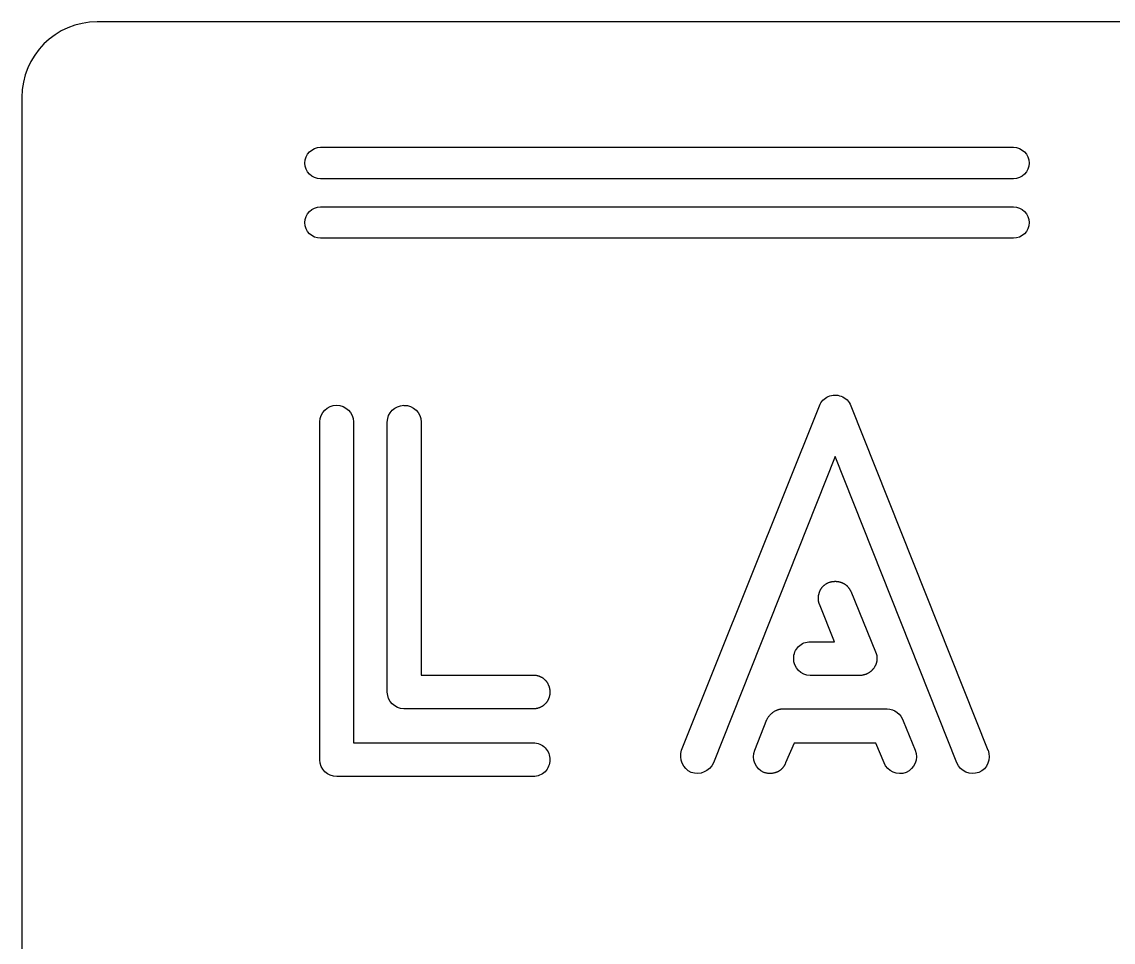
# Model space of a CAD drawing. Extents: x -150 to 1338, y -50 to 2906.
# Drawn here: x -150 to 428, y 2418 to 2906 of the extents above; entities that cross this region are included whole.
import ezdxf

# ---------------------------------------------------------------- set-up
doc = ezdxf.new("R2010")
doc.units = 0
doc.header["$MEASUREMENT"] = 0
doc.layers.get('0').update_dxf_attribs({"linetype": 'CONTINUOUS'})

msp = doc.modelspace()

# ---------------------------------------------------------------- linework, layer by layer
for p, q in [((1298, 2905.77), (-110, 2905.77)), ((-150, 2865.77), (-150, -10)), ((8.31, 2839.31), (375.46, 2839.31)), ((375.46, 2822.69), (8.31, 2822.69)), ((8.31, 2807.74), (375.46, 2807.74)), ((375.46, 2791.13), (8.31, 2791.13)), ((199.61, 2519.98), (272.64, 2702.4)), ((289.22, 2702.4), (361.97, 2519.98)), ((7.84, 2514.9), (7.84, 2693.84)), ((25.76, 2693.84), (25.76, 2523.99)), ((43.68, 2550.74), (43.68, 2693.84)), ((61.6, 2693.84), (61.6, 2559.83)), ((280.93, 2675.65), (216.47, 2513.29)), ((345.39, 2513.29), (280.93, 2675.65)), ((276.13, 2608.13), (276.31, 2608.23)), ((276.31, 2608.23), (276.49, 2608.34)), ((276.49, 2608.34), (276.67, 2608.44)), ((276.67, 2608.44), (276.86, 2608.53)), ((276.86, 2608.53), (277.06, 2608.62)), ((277.06, 2608.62), (277.25, 2608.7)), ((277.25, 2608.7), (277.45, 2608.78)), ((277.45, 2608.78), (277.9, 2608.95)), ((277.9, 2608.95), (278.13, 2609.02)), ((278.13, 2609.02), (278.36, 2609.09)), ((278.36, 2609.09), (278.58, 2609.15)), ((278.58, 2609.15), (278.81, 2609.2)), ((278.81, 2609.2), (279.04, 2609.25)), ((279.04, 2609.25), (279.26, 2609.3)), ((279.26, 2609.3), (279.49, 2609.34)), ((279.49, 2609.34), (279.71, 2609.37)), ((279.71, 2609.37), (279.94, 2609.4)), ((279.94, 2609.4), (280.16, 2609.42)), ((280.16, 2609.42), (280.39, 2609.44)), ((280.39, 2609.44), (280.61, 2609.45)), ((280.61, 2609.45), (280.84, 2609.46)), ((280.84, 2609.46), (281.06, 2609.46)), ((281.06, 2609.46), (281.28, 2609.46)), ((281.28, 2609.46), (281.5, 2609.45)), ((281.5, 2609.45), (281.72, 2609.44)), ((281.72, 2609.44), (281.94, 2609.42)), ((281.94, 2609.42), (282.15, 2609.39)), ((282.15, 2609.39), (282.37, 2609.37)), ((282.37, 2609.37), (282.58, 2609.33)), ((282.58, 2609.33), (282.8, 2609.29)), ((282.8, 2609.29), (283.01, 2609.25)), ((283.01, 2609.25), (283.22, 2609.2)), ((283.22, 2609.2), (283.43, 2609.15)), ((283.43, 2609.15), (283.63, 2609.09)), ((283.63, 2609.09), (283.84, 2609.03)), ((283.84, 2609.03), (284.04, 2608.96)), ((284.04, 2608.96), (284.24, 2608.89)), ((284.24, 2608.89), (284.44, 2608.81)), ((284.44, 2608.81), (284.64, 2608.73)), ((284.64, 2608.73), (284.83, 2608.65)), ((284.83, 2608.65), (285.02, 2608.56)), ((285.02, 2608.56), (285.21, 2608.47)), ((285.21, 2608.47), (285.4, 2608.37)), ((285.4, 2608.37), (285.58, 2608.26)), ((285.58, 2608.26), (285.76, 2608.16)), ((285.76, 2608.16), (285.94, 2608.05)), ((272.28, 2602.28), (272.33, 2602.49)), ((272.33, 2602.49), (272.37, 2602.7)), ((272.37, 2602.7), (272.43, 2602.91)), ((272.43, 2602.91), (272.48, 2603.12)), ((272.48, 2603.12), (272.55, 2603.33)), ((272.55, 2603.33), (272.61, 2603.53)), ((272.61, 2603.53), (272.68, 2603.73)), ((272.68, 2603.73), (272.76, 2603.94)), ((272.76, 2603.94), (272.84, 2604.13)), ((272.84, 2604.13), (272.92, 2604.33)), ((272.92, 2604.33), (273.01, 2604.52)), ((273.01, 2604.52), (273.1, 2604.72)), ((273.1, 2604.72), (273.2, 2604.91)), ((273.2, 2604.91), (273.3, 2605.09)), ((273.3, 2605.09), (273.4, 2605.28)), ((273.4, 2605.28), (273.51, 2605.46)), ((273.51, 2605.46), (273.62, 2605.64)), ((273.62, 2605.64), (273.74, 2605.81)), ((273.74, 2605.81), (273.86, 2605.98)), ((273.86, 2605.98), (273.99, 2606.15)), ((273.99, 2606.15), (274.12, 2606.32)), ((274.12, 2606.32), (274.25, 2606.48)), ((274.25, 2606.48), (274.38, 2606.64)), ((274.38, 2606.64), (274.52, 2606.8)), ((274.52, 2606.8), (274.67, 2606.95)), ((274.67, 2606.95), (274.82, 2607.09)), ((274.82, 2607.09), (274.97, 2607.24)), ((274.97, 2607.24), (275.12, 2607.38)), ((275.12, 2607.38), (275.28, 2607.51)), ((275.28, 2607.51), (275.44, 2607.65)), ((275.44, 2607.65), (275.61, 2607.77)), ((275.61, 2607.77), (275.78, 2607.89)), ((275.78, 2607.89), (275.95, 2608.01)), ((275.95, 2608.01), (276.13, 2608.13)), ((285.94, 2608.05), (286.12, 2607.93)), ((286.12, 2607.93), (286.29, 2607.81)), ((286.29, 2607.81), (286.46, 2607.69)), ((286.46, 2607.69), (286.63, 2607.56)), ((286.63, 2607.56), (286.8, 2607.43)), ((286.8, 2607.43), (286.96, 2607.3)), ((286.96, 2607.3), (287.11, 2607.16)), ((287.11, 2607.16), (287.27, 2607.01)), ((287.27, 2607.01), (287.42, 2606.87)), ((287.42, 2606.87), (287.57, 2606.72)), ((287.57, 2606.72), (287.71, 2606.56)), ((287.71, 2606.56), (287.85, 2606.4)), ((287.85, 2606.4), (287.99, 2606.24)), ((287.99, 2606.24), (288.12, 2606.08)), ((288.12, 2606.08), (288.25, 2605.91)), ((288.25, 2605.91), (288.37, 2605.73)), ((288.37, 2605.73), (288.5, 2605.56)), ((288.5, 2605.56), (288.61, 2605.38)), ((288.61, 2605.38), (288.72, 2605.2)), ((288.72, 2605.2), (288.83, 2605.01)), ((288.83, 2605.01), (288.94, 2604.82)), ((288.94, 2604.82), (289.04, 2604.63)), ((289.04, 2604.63), (289.13, 2604.43)), ((289.13, 2604.43), (289.22, 2604.23)), ((289.22, 2604.23), (302.33, 2572.14)), ((272.1, 2600.55), (272.11, 2600.77)), ((272.1, 2600.33), (272.1, 2600.55)), ((272.11, 2600.11), (272.1, 2600.33)), ((272.11, 2600.77), (272.12, 2600.99)), ((272.12, 2599.89), (272.11, 2600.11)), ((272.12, 2600.99), (272.14, 2601.21)), ((272.13, 2599.67), (272.12, 2599.89)), ((272.15, 2599.45), (272.13, 2599.67)), ((272.14, 2601.21), (272.16, 2601.42)), ((272.18, 2599.23), (272.15, 2599.45)), ((272.16, 2601.42), (272.18, 2601.64)), ((272.18, 2601.64), (272.21, 2601.85)), ((272.21, 2599.01), (272.18, 2599.23)), ((272.21, 2601.85), (272.24, 2602.07)), ((272.24, 2598.79), (272.21, 2599.01)), ((272.24, 2602.07), (272.28, 2602.28)), ((272.28, 2598.58), (272.24, 2598.79)), ((272.33, 2598.36), (272.28, 2598.58)), ((272.38, 2598.14), (272.33, 2598.36)), ((272.44, 2597.92), (272.38, 2598.14)), ((272.5, 2597.71), (272.44, 2597.92)), ((272.56, 2597.49), (272.5, 2597.71)), ((272.64, 2597.28), (272.56, 2597.49)), ((280.66, 2577.49), (272.64, 2597.28)), ((267.82, 2577.49), (280.66, 2577.49)), ((302.33, 2572.14), (302.42, 2571.94)), ((302.42, 2571.94), (302.51, 2571.73)), ((302.51, 2571.73), (302.6, 2571.53)), ((302.6, 2571.53), (302.68, 2571.33)), ((302.68, 2571.33), (302.75, 2571.13)), ((302.75, 2571.13), (302.82, 2570.92)), ((302.82, 2570.92), (302.88, 2570.71)), ((302.88, 2570.71), (302.93, 2570.5)), ((302.93, 2570.5), (302.98, 2570.28)), ((302.98, 2570.28), (303.02, 2570.07)), ((303.02, 2570.07), (303.05, 2569.84)), ((303.05, 2569.84), (303.08, 2569.62)), ((303.08, 2567.72), (303.05, 2567.49)), ((303.08, 2569.62), (303.1, 2569.39)), ((303.1, 2567.95), (303.08, 2567.72)), ((303.1, 2569.39), (303.12, 2569.15)), ((303.12, 2568.19), (303.1, 2567.95)), ((303.12, 2569.15), (303.13, 2568.91)), ((303.13, 2568.42), (303.12, 2568.19)), ((303.13, 2568.91), (303.13, 2568.66)), ((303.13, 2568.66), (303.13, 2568.42)), ((300.03, 2561.91), (299.86, 2561.76)), ((300.19, 2562.05), (300.03, 2561.91)), ((300.35, 2562.21), (300.19, 2562.05)), ((300.51, 2562.36), (300.35, 2562.21)), ((300.67, 2562.52), (300.51, 2562.36)), ((300.82, 2562.68), (300.67, 2562.52)), ((300.96, 2562.85), (300.82, 2562.68)), ((301.11, 2563.02), (300.96, 2562.85)), ((301.24, 2563.19), (301.11, 2563.02)), ((301.38, 2563.37), (301.24, 2563.19)), ((301.51, 2563.55), (301.38, 2563.37)), ((301.63, 2563.73), (301.51, 2563.55)), ((301.75, 2563.92), (301.63, 2563.73)), ((301.87, 2564.11), (301.75, 2563.92)), ((301.98, 2564.3), (301.87, 2564.11)), ((302.09, 2564.49), (301.98, 2564.3)), ((302.19, 2564.69), (302.09, 2564.49)), ((302.29, 2564.89), (302.19, 2564.69)), ((302.38, 2565.09), (302.29, 2564.89)), ((302.47, 2565.3), (302.38, 2565.09)), ((302.55, 2565.51), (302.47, 2565.3)), ((302.63, 2565.72), (302.55, 2565.51)), ((302.7, 2565.93), (302.63, 2565.72)), ((302.77, 2566.15), (302.7, 2565.93)), ((302.83, 2566.37), (302.77, 2566.15)), ((302.89, 2566.59), (302.83, 2566.37)), ((302.94, 2566.81), (302.89, 2566.59)), ((302.98, 2567.03), (302.94, 2566.81)), ((303.02, 2567.26), (302.98, 2567.03)), ((303.05, 2567.49), (303.02, 2567.26)), ((61.6, 2559.83), (120.98, 2559.83)), ((120.98, 2559.83), (121.22, 2559.83)), ((121.22, 2559.83), (121.45, 2559.82)), ((121.45, 2559.82), (121.69, 2559.81)), ((121.69, 2559.81), (121.92, 2559.79)), ((121.92, 2559.79), (122.15, 2559.76)), ((122.15, 2559.76), (122.37, 2559.73)), ((122.37, 2559.73), (122.6, 2559.69)), ((122.6, 2559.69), (122.82, 2559.65)), ((122.82, 2559.65), (123.04, 2559.6)), ((123.04, 2559.6), (123.26, 2559.55)), ((123.26, 2559.55), (123.47, 2559.49)), ((123.47, 2559.49), (123.68, 2559.43)), ((123.68, 2559.43), (123.89, 2559.36)), ((123.89, 2559.36), (124.1, 2559.29)), ((124.1, 2559.29), (124.3, 2559.21)), ((124.3, 2559.21), (124.5, 2559.13)), ((124.5, 2559.13), (124.7, 2559.04)), ((124.7, 2559.04), (124.9, 2558.95)), ((124.9, 2558.95), (125.09, 2558.85)), ((125.09, 2558.85), (125.28, 2558.75)), ((125.28, 2558.75), (125.47, 2558.64)), ((125.47, 2558.64), (125.65, 2558.53)), ((125.65, 2558.53), (125.83, 2558.41)), ((125.83, 2558.41), (126.01, 2558.3)), ((126.01, 2558.3), (126.18, 2558.17)), ((126.18, 2558.17), (126.35, 2558.04)), ((126.35, 2558.04), (126.52, 2557.91)), ((126.52, 2557.91), (126.68, 2557.78)), ((126.68, 2557.78), (126.84, 2557.64)), ((126.84, 2557.64), (127, 2557.49)), ((127, 2557.49), (127.15, 2557.34)), ((127.15, 2557.34), (127.3, 2557.19)), ((127.3, 2557.19), (127.45, 2557.04)), ((127.45, 2557.04), (127.59, 2556.88)), ((127.59, 2556.88), (127.73, 2556.71)), ((127.73, 2556.71), (127.86, 2556.55)), ((127.86, 2556.55), (127.99, 2556.38)), ((127.99, 2556.38), (128.12, 2556.21)), ((128.12, 2556.21), (128.24, 2556.03)), ((293.77, 2559.57), (267.82, 2559.57)), ((294.01, 2559.57), (293.77, 2559.57)), ((294.24, 2559.58), (294.01, 2559.57)), ((294.48, 2559.59), (294.24, 2559.58)), ((294.71, 2559.61), (294.48, 2559.59)), ((294.94, 2559.64), (294.71, 2559.61)), ((295.17, 2559.67), (294.94, 2559.64)), ((295.4, 2559.71), (295.17, 2559.67)), ((295.63, 2559.75), (295.4, 2559.71)), ((295.85, 2559.8), (295.63, 2559.75)), ((296.08, 2559.85), (295.85, 2559.8)), ((296.3, 2559.91), (296.08, 2559.85)), ((296.52, 2559.97), (296.3, 2559.91)), ((296.74, 2560.04), (296.52, 2559.97)), ((296.95, 2560.11), (296.74, 2560.04)), ((297.16, 2560.19), (296.95, 2560.11)), ((297.37, 2560.27), (297.16, 2560.19)), ((297.58, 2560.36), (297.37, 2560.27)), ((297.79, 2560.45), (297.58, 2560.36)), ((297.99, 2560.55), (297.79, 2560.45)), ((298.19, 2560.65), (297.99, 2560.55)), ((298.39, 2560.76), (298.19, 2560.65)), ((298.58, 2560.87), (298.39, 2560.76)), ((298.77, 2560.98), (298.58, 2560.87)), ((298.96, 2561.1), (298.77, 2560.98)), ((299.15, 2561.23), (298.96, 2561.1)), ((299.33, 2561.35), (299.15, 2561.23)), ((299.51, 2561.49), (299.33, 2561.35)), ((299.69, 2561.62), (299.51, 2561.49)), ((299.86, 2561.76), (299.69, 2561.62)), ((128.24, 2556.03), (128.36, 2555.85)), ((128.36, 2555.85), (128.47, 2555.67)), ((128.47, 2555.67), (128.58, 2555.48)), ((128.58, 2555.48), (128.68, 2555.29)), ((128.68, 2555.29), (128.78, 2555.1)), ((128.78, 2555.1), (128.88, 2554.9)), ((128.88, 2554.9), (128.97, 2554.71)), ((128.97, 2554.71), (129.06, 2554.51)), ((129.06, 2554.51), (129.14, 2554.3)), ((129.14, 2554.3), (129.22, 2554.1)), ((129.22, 2554.1), (129.3, 2553.89)), ((129.3, 2553.89), (129.36, 2553.68)), ((129.36, 2553.68), (129.43, 2553.47)), ((129.43, 2553.47), (129.49, 2553.25)), ((129.49, 2553.25), (129.54, 2553.03)), ((129.54, 2553.03), (129.59, 2552.81)), ((129.59, 2552.81), (129.64, 2552.59)), ((129.64, 2552.59), (129.68, 2552.36)), ((129.68, 2552.36), (129.71, 2552.14)), ((129.71, 2552.14), (129.74, 2551.91)), ((129.74, 2551.91), (129.76, 2551.68)), ((129.76, 2551.68), (129.78, 2551.45)), ((129.78, 2551.45), (129.8, 2551.21)), ((129.8, 2551.21), (129.81, 2550.98)), ((129.81, 2550.51), (129.8, 2550.29)), ((129.81, 2550.98), (129.81, 2550.74)), ((129.81, 2550.74), (129.81, 2550.51)), ((127.45, 2544.67), (127.3, 2544.52)), ((127.59, 2544.83), (127.45, 2544.67)), ((127.73, 2544.99), (127.59, 2544.83)), ((127.86, 2545.15), (127.73, 2544.99)), ((127.99, 2545.31), (127.86, 2545.15)), ((128.12, 2545.48), (127.99, 2545.31)), ((128.24, 2545.65), (128.12, 2545.48)), ((128.36, 2545.83), (128.24, 2545.65)), ((128.47, 2546.01), (128.36, 2545.83)), ((128.58, 2546.19), (128.47, 2546.01)), ((128.68, 2546.37), (128.58, 2546.19)), ((128.78, 2546.56), (128.68, 2546.37)), ((128.88, 2546.75), (128.78, 2546.56)), ((128.97, 2546.94), (128.88, 2546.75)), ((129.06, 2547.13), (128.97, 2546.94)), ((129.14, 2547.33), (129.06, 2547.13)), ((129.22, 2547.53), (129.14, 2547.33)), ((129.3, 2547.73), (129.22, 2547.53)), ((129.36, 2547.93), (129.3, 2547.73)), ((129.43, 2548.14), (129.36, 2547.93)), ((129.49, 2548.34), (129.43, 2548.14)), ((129.54, 2548.55), (129.49, 2548.34)), ((129.59, 2548.76), (129.54, 2548.55)), ((129.64, 2548.98), (129.59, 2548.76)), ((129.68, 2549.19), (129.64, 2548.98)), ((129.71, 2549.41), (129.68, 2549.19)), ((129.74, 2549.63), (129.71, 2549.41)), ((129.76, 2549.85), (129.74, 2549.63)), ((129.78, 2550.07), (129.76, 2549.85)), ((129.8, 2550.29), (129.78, 2550.07)), ((120.98, 2541.91), (52.51, 2541.91)), ((121.22, 2541.91), (120.98, 2541.91)), ((121.45, 2541.92), (121.22, 2541.91)), ((121.69, 2541.94), (121.45, 2541.92)), ((121.92, 2541.96), (121.69, 2541.94)), ((122.15, 2541.98), (121.92, 2541.96)), ((122.37, 2542.01), (122.15, 2541.98)), ((122.6, 2542.05), (122.37, 2542.01)), ((122.82, 2542.09), (122.6, 2542.05)), ((123.04, 2542.14), (122.82, 2542.09)), ((123.26, 2542.19), (123.04, 2542.14)), ((123.47, 2542.25), (123.26, 2542.19)), ((123.68, 2542.31), (123.47, 2542.25)), ((123.89, 2542.38), (123.68, 2542.31)), ((124.1, 2542.45), (123.89, 2542.38)), ((124.3, 2542.53), (124.1, 2542.45)), ((124.5, 2542.61), (124.3, 2542.53)), ((124.7, 2542.7), (124.5, 2542.61)), ((124.9, 2542.79), (124.7, 2542.7)), ((125.09, 2542.89), (124.9, 2542.79)), ((125.28, 2542.99), (125.09, 2542.89)), ((125.47, 2543.09), (125.28, 2542.99)), ((125.65, 2543.2), (125.47, 2543.09)), ((125.83, 2543.32), (125.65, 2543.2)), ((126.01, 2543.43), (125.83, 2543.32)), ((126.18, 2543.56), (126.01, 2543.43)), ((126.35, 2543.68), (126.18, 2543.56)), ((126.52, 2543.81), (126.35, 2543.68)), ((126.68, 2543.95), (126.52, 2543.81)), ((126.84, 2544.08), (126.68, 2543.95)), ((127, 2544.23), (126.84, 2544.08)), ((127.15, 2544.37), (127, 2544.23)), ((127.3, 2544.52), (127.15, 2544.37)), ((246.34, 2538.53), (246.57, 2538.78)), ((246.57, 2538.78), (246.81, 2539.02)), ((246.81, 2539.02), (247.05, 2539.25)), ((247.05, 2539.25), (247.3, 2539.48)), ((247.3, 2539.48), (247.56, 2539.7)), ((247.56, 2539.7), (247.82, 2539.91)), ((247.82, 2539.91), (248.09, 2540.11)), ((248.09, 2540.11), (248.36, 2540.31)), ((248.36, 2540.31), (248.64, 2540.49)), ((248.64, 2540.49), (248.92, 2540.66)), ((248.92, 2540.66), (249.21, 2540.83)), ((249.21, 2540.83), (249.5, 2540.98)), ((249.5, 2540.98), (249.79, 2541.12)), ((249.79, 2541.12), (250.09, 2541.26)), ((250.09, 2541.26), (250.24, 2541.32)), ((250.24, 2541.32), (250.39, 2541.38)), ((250.39, 2541.38), (250.54, 2541.43)), ((250.54, 2541.43), (250.69, 2541.48)), ((250.69, 2541.48), (250.84, 2541.54)), ((250.84, 2541.54), (250.99, 2541.58)), ((250.99, 2541.58), (251.14, 2541.63)), ((251.14, 2541.63), (251.29, 2541.67)), ((251.29, 2541.67), (251.44, 2541.71)), ((251.44, 2541.71), (251.59, 2541.74)), ((251.59, 2541.74), (251.75, 2541.77)), ((251.75, 2541.77), (251.9, 2541.8)), ((251.9, 2541.8), (252.05, 2541.83)), ((252.05, 2541.83), (252.2, 2541.85)), ((252.2, 2541.85), (252.35, 2541.87)), ((252.35, 2541.87), (252.51, 2541.88)), ((252.51, 2541.88), (252.66, 2541.9)), ((252.66, 2541.9), (252.81, 2541.9)), ((252.81, 2541.9), (252.96, 2541.91)), ((252.96, 2541.91), (253.11, 2541.91)), ((253.11, 2541.91), (308.48, 2541.91)), ((238.4, 2519.98), (244.82, 2536.29)), ((244.82, 2536.29), (244.9, 2536.44)), ((244.9, 2536.44), (244.97, 2536.59)), ((244.97, 2536.59), (245.14, 2536.89)), ((245.14, 2536.89), (245.32, 2537.17)), ((245.32, 2537.17), (245.5, 2537.46)), ((245.5, 2537.46), (245.7, 2537.73)), ((245.7, 2537.73), (245.91, 2538)), ((245.91, 2538), (246.12, 2538.27)), ((246.12, 2538.27), (246.34, 2538.53)), ((317.04, 2535.49), (323.46, 2519.98)), ((25.76, 2523.99), (120.98, 2523.99)), ((259.26, 2523.72), (254.72, 2513.29)), ((302.59, 2523.72), (259.26, 2523.72)), ((306.87, 2513.29), (302.59, 2523.72)), ((252.46, 2509.91), (252.31, 2509.77)), ((252.62, 2510.06), (252.46, 2509.91)), ((252.77, 2510.2), (252.62, 2510.06)), ((252.92, 2510.35), (252.77, 2510.2)), ((253.06, 2510.51), (252.92, 2510.35)), ((253.2, 2510.67), (253.06, 2510.51)), ((253.34, 2510.83), (253.2, 2510.67)), ((253.47, 2511), (253.34, 2510.83)), ((253.6, 2511.17), (253.47, 2511)), ((253.72, 2511.34), (253.6, 2511.17)), ((253.84, 2511.52), (253.72, 2511.34)), ((253.96, 2511.7), (253.84, 2511.52)), ((254.07, 2511.89), (253.96, 2511.7)), ((254.18, 2512.08), (254.07, 2511.89)), ((254.28, 2512.27), (254.18, 2512.08)), ((254.37, 2512.47), (254.28, 2512.27)), ((254.47, 2512.67), (254.37, 2512.47)), ((254.56, 2512.87), (254.47, 2512.67)), ((254.64, 2513.08), (254.56, 2512.87)), ((254.72, 2513.29), (254.64, 2513.08)), ((120.98, 2506.07), (16.93, 2506.07)), ((243.44, 2508.14), (243.21, 2508.21)), ((243.67, 2508.07), (243.44, 2508.14)), ((243.89, 2508.01), (243.67, 2508.07)), ((244.12, 2507.95), (243.89, 2508.01)), ((244.35, 2507.9), (244.12, 2507.95)), ((244.57, 2507.86), (244.35, 2507.9)), ((244.8, 2507.82), (244.57, 2507.86)), ((245.02, 2507.78), (244.8, 2507.82)), ((245.25, 2507.75), (245.02, 2507.78)), ((245.48, 2507.73), (245.25, 2507.75)), ((245.7, 2507.71), (245.48, 2507.73)), ((245.93, 2507.69), (245.7, 2507.71)), ((246.15, 2507.68), (245.93, 2507.69)), ((246.37, 2507.68), (246.15, 2507.68)), ((246.6, 2507.68), (246.37, 2507.68)), ((246.82, 2507.69), (246.6, 2507.68)), ((247.04, 2507.7), (246.82, 2507.69)), ((247.26, 2507.71), (247.04, 2507.7)), ((247.47, 2507.74), (247.26, 2507.71)), ((247.69, 2507.76), (247.47, 2507.74)), ((247.91, 2507.79), (247.69, 2507.76)), ((248.12, 2507.83), (247.91, 2507.79)), ((248.33, 2507.87), (248.12, 2507.83)), ((248.55, 2507.91), (248.33, 2507.87)), ((248.76, 2507.96), (248.55, 2507.91)), ((248.96, 2508.02), (248.76, 2507.96)), ((249.17, 2508.08), (248.96, 2508.02)), ((249.37, 2508.14), (249.17, 2508.08)), ((249.58, 2508.21), (249.37, 2508.14)), ((249.78, 2508.28), (249.58, 2508.21)), ((249.97, 2508.36), (249.78, 2508.28)), ((250.17, 2508.44), (249.97, 2508.36)), ((250.36, 2508.53), (250.17, 2508.44)), ((250.55, 2508.62), (250.36, 2508.53)), ((250.74, 2508.72), (250.55, 2508.62)), ((250.93, 2508.82), (250.74, 2508.72)), ((251.11, 2508.92), (250.93, 2508.82)), ((251.29, 2509.03), (251.11, 2508.92)), ((251.47, 2509.14), (251.29, 2509.03)), ((251.64, 2509.26), (251.47, 2509.14)), ((251.81, 2509.38), (251.64, 2509.26)), ((251.98, 2509.51), (251.81, 2509.38)), ((252.14, 2509.64), (251.98, 2509.51)), ((252.31, 2509.77), (252.14, 2509.64))]:
    msp.add_line(p, q)
msp.add_arc((-110, 2865.77), 40, 90, 180)
at = {"extrusion": (0, 0, -1)}
for centre, radius, start, end in [((-8.31, 2831), 8.31, 270, 90), ((-375.46, 2831), 8.31, 90, 270), ((-8.31, 2799.43), 8.31, 270, 90), ((-375.46, 2799.43), 8.31, 90, 270), ((-280.85, 2699.36), 8.76, 20.28688, 112.03658), ((-281.62, 2699.89), 8, 108.3131, 161.69147), ((-16.8, 2693.71), 8.96, 0.85448, 179.14552), ((-52.58, 2693.76), 8.91, 0.50103, 89.49897), ((-52.64, 2693.7), 8.96, 89.16325, 179.12779), ((-267.73, 2568.75), 8.73, 359.38835, 90.61428), ((-267.96, 2568.53), 8.96, 270.87388, 0.83508), ((-52.58, 2550.82), 8.91, 270.50158, 359.50106), ((-308.24, 2532.67), 9.24, 91.49505, 162.2404), ((-121.02, 2515.19), 8.8, 89.7745, 181.93198), ((-208.97, 2517.04), 9.81, 295.84538, 17.44228), ((-246.9, 2516.58), 9.15, 293.72841, 21.77077), ((-314.65, 2516.71), 9.4, 159.67524, 244.82219), ((-353.48, 2516.58), 9.15, 158.22922, 246.26822), ((-16.8, 2515.03), 8.96, 269.16544, 359.12824), ((-121.08, 2514.8), 8.73, 179.382, 270.61274), ((-207.78, 2517.23), 9.53, 204.40352, 288.88558), ((-315.36, 2516.79), 9.18, 249.08188, 337.62902), ((-354.01, 2517.09), 9.42, 250.50257, 336.20833)]:
    msp.add_arc(centre, radius, start, end, dxfattribs=at)

doc.saveas('drawing.dxf')
